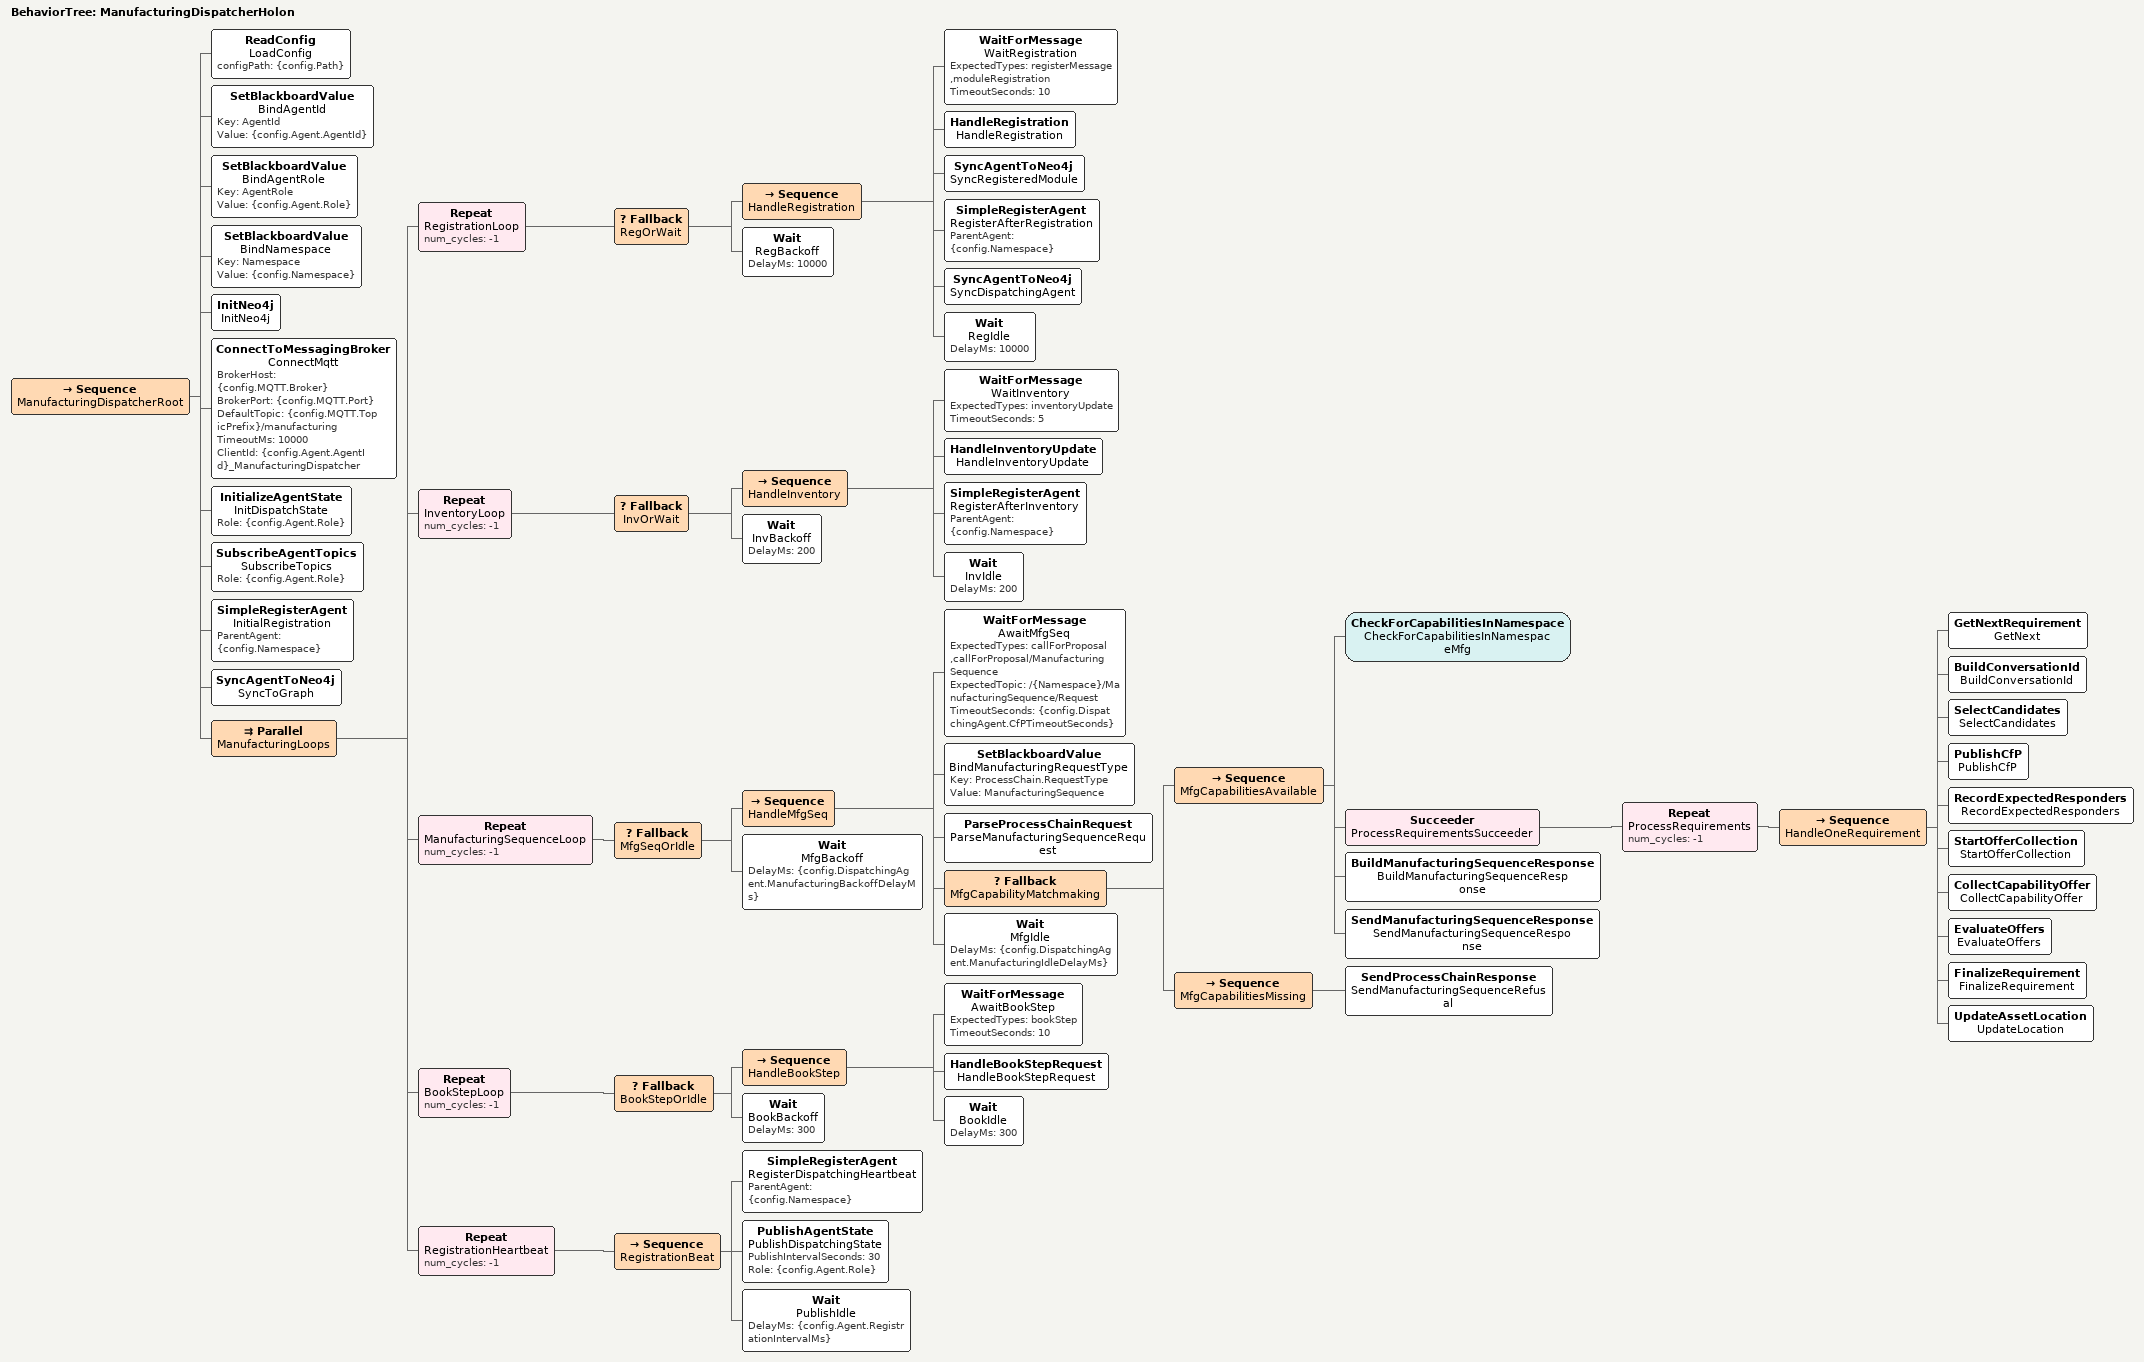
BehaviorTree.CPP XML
<?xml version="1.0" encoding="UTF-8"?>
<root BTCPP_format="4" main_tree_to_execute="ManufacturingDispatcherHolon">
  <BehaviorTree ID="ManufacturingDispatcherHolon">
    <Sequence name="ManufacturingDispatcherRoot">
      <ReadConfig name="LoadConfig" configPath="{config.Path}" />
      <SetBlackboardValue name="BindAgentId" Key="AgentId" Value="{config.Agent.AgentId}" />
      <SetBlackboardValue name="BindAgentRole" Key="AgentRole" Value="{config.Agent.Role}" />
      <SetBlackboardValue name="BindNamespace" Key="Namespace" Value="{config.Namespace}" />
      <InitNeo4j name="InitNeo4j" />

      <ConnectToMessagingBroker
        name="ConnectMqtt"
        BrokerHost="{config.MQTT.Broker}"
        BrokerPort="{config.MQTT.Port}"
        DefaultTopic="{config.MQTT.TopicPrefix}/manufacturing"
        TimeoutMs="10000"
        ClientId="{config.Agent.AgentId}_ManufacturingDispatcher" />

      <InitializeAgentState name="InitDispatchState" Role="{config.Agent.Role}" />
      <SubscribeAgentTopics name="SubscribeTopics" Role="{config.Agent.Role}" />
      <SimpleRegisterAgent name="InitialRegistration" ParentAgent="{config.Namespace}" />
      <SyncAgentToNeo4j name="SyncToGraph" />

      <Parallel name="ManufacturingLoops">
        <Repeat name="RegistrationLoop" num_cycles="-1">
          <Fallback name="RegOrWait">
            <Sequence name="HandleRegistration">
              <WaitForMessage name="WaitRegistration" ExpectedTypes="registerMessage,moduleRegistration" TimeoutSeconds="10" />
              <HandleRegistration name="HandleRegistration" />
              <SyncAgentToNeo4j name="SyncRegisteredModule" />
              <SimpleRegisterAgent name="RegisterAfterRegistration" ParentAgent="{config.Namespace}" />
              <SyncAgentToNeo4j name="SyncDispatchingAgent" />
              <Wait name="RegIdle" DelayMs="10000" />
            </Sequence>
            <Wait name="RegBackoff" DelayMs="10000" />
          </Fallback>
        </Repeat>

        <Repeat name="InventoryLoop" num_cycles="-1">
          <Fallback name="InvOrWait">
            <Sequence name="HandleInventory">
              <WaitForMessage name="WaitInventory" ExpectedTypes="inventoryUpdate" TimeoutSeconds="5" />
              <HandleInventoryUpdate name="HandleInventoryUpdate" />
              <SimpleRegisterAgent name="RegisterAfterInventory" ParentAgent="{config.Namespace}" />
              <Wait name="InvIdle" DelayMs="200" />
            </Sequence>
            <Wait name="InvBackoff" DelayMs="200" />
          </Fallback>
        </Repeat>

        <Repeat name="ManufacturingSequenceLoop" num_cycles="-1">
          <Fallback name="MfgSeqOrIdle">
            <Sequence name="HandleMfgSeq">
              <WaitForMessage name="AwaitMfgSeq" ExpectedTypes="callForProposal,callForProposal/ManufacturingSequence" ExpectedTopic="/{Namespace}/ManufacturingSequence/Request" TimeoutSeconds="{config.DispatchingAgent.CfPTimeoutSeconds}" />
              <SetBlackboardValue name="BindManufacturingRequestType" Key="ProcessChain.RequestType" Value="ManufacturingSequence" />
              <ParseProcessChainRequest name="ParseManufacturingSequenceRequest" />
              <Fallback name="MfgCapabilityMatchmaking">
                <Sequence name="MfgCapabilitiesAvailable">
                  <CheckForCapabilitiesInNamespace name="CheckForCapabilitiesInNamespaceMfg" />
                  <Succeeder name="ProcessRequirementsSucceeder">
                    <Repeat name="ProcessRequirements" num_cycles="-1">
                      <Sequence name="HandleOneRequirement">
                        <GetNextRequirement name="GetNext" />
                        <BuildConversationId name="BuildConversationId" />
                        <SelectCandidates name="SelectCandidates" />
                        <PublishCfP name="PublishCfP" />
                        <RecordExpectedResponders name="RecordExpectedResponders" />
                        <StartOfferCollection name="StartOfferCollection" />
                        <CollectCapabilityOffer name="CollectCapabilityOffer" />
                        <EvaluateOffers name="EvaluateOffers" />
                        <FinalizeRequirement name="FinalizeRequirement" />
                        <UpdateAssetLocation name="UpdateLocation" />
                      </Sequence>
                    </Repeat>
                  </Succeeder>
                  <BuildManufacturingSequenceResponse name="BuildManufacturingSequenceResponse" />
                  <SendManufacturingSequenceResponse name="SendManufacturingSequenceResponse" />
                </Sequence>
                <Sequence name="MfgCapabilitiesMissing">
                  <SendProcessChainResponse name="SendManufacturingSequenceRefusal" />
                </Sequence>
              </Fallback>
              <Wait name="MfgIdle" DelayMs="{config.DispatchingAgent.ManufacturingIdleDelayMs}" />
            </Sequence>
            <Wait name="MfgBackoff" DelayMs="{config.DispatchingAgent.ManufacturingBackoffDelayMs}" />
          </Fallback>
        </Repeat>

        <Repeat name="BookStepLoop" num_cycles="-1">
          <Fallback name="BookStepOrIdle">
            <Sequence name="HandleBookStep">
              <WaitForMessage name="AwaitBookStep" ExpectedTypes="bookStep" TimeoutSeconds="10" />
              <HandleBookStepRequest name="HandleBookStepRequest" />
              <Wait name="BookIdle" DelayMs="300" />
            </Sequence>
            <Wait name="BookBackoff" DelayMs="300" />
          </Fallback>
        </Repeat>

        <Repeat name="RegistrationHeartbeat" num_cycles="-1">
          <Sequence name="RegistrationBeat">
            <SimpleRegisterAgent name="RegisterDispatchingHeartbeat" ParentAgent="{config.Namespace}" />
            <PublishAgentState name="PublishDispatchingState" PublishIntervalSeconds="30" Role="{config.Agent.Role}" />
            <Wait name="PublishIdle" DelayMs="{config.Agent.RegistrationIntervalMs}" />
          </Sequence>
        </Repeat>
      </Parallel>
    </Sequence>
  </BehaviorTree>

</root>
